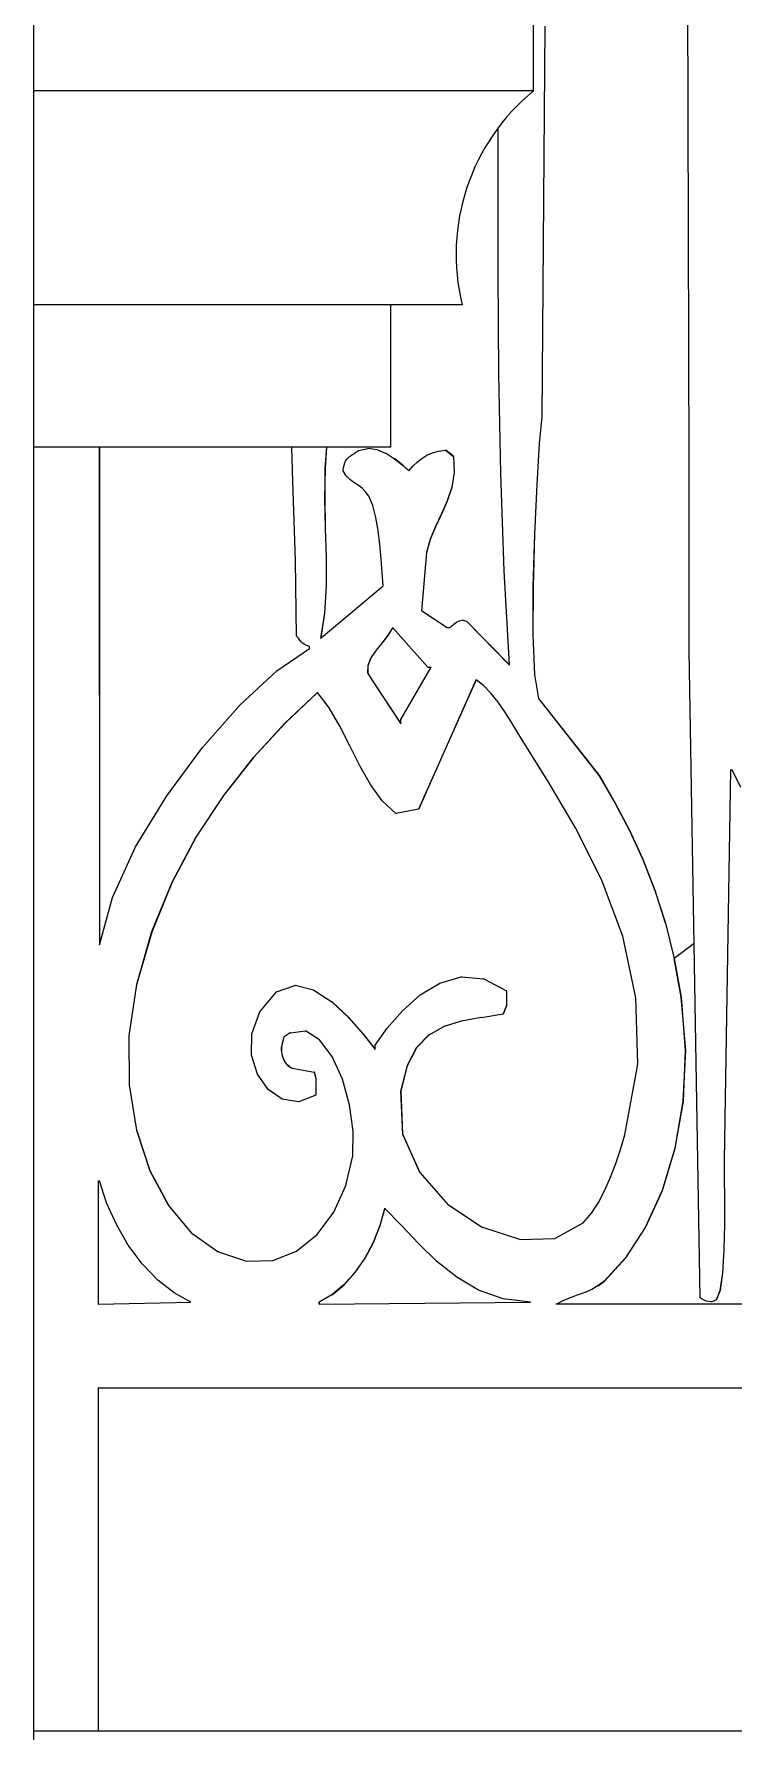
# Model space of a CAD drawing. Header units: inches. Extents: x 1397 to 20304, y -27267 to -746.
# Drawn here: x 14226.23 to 14231.13, y -23861.76 to -23849.86 of the extents above; entities that cross this region are included whole.
import ezdxf

# ---------------------------------------------------------------- set-up
doc = ezdxf.new("R2010")
doc.units = ezdxf.units.IN
doc.header["$LTSCALE"] = 17
doc.header["$MEASUREMENT"] = 0
doc.layers.add('25 BOT BAR', color=12, linetype='Continuous', lineweight=25)

msp = doc.modelspace()

# ---------------------------------------------------------------- linework, layer by layer
for p, q in [((14226.234, -23861.759), (14226.234, -23837.759)), ((14230.823, -23852.881), (14230.811, -23847.728)), ((14229.813, -23849.807), (14229.791, -23852.545)), ((14229.793, -23852.545), (14229.815, -23849.807)), ((14229.485, -23850.829), (14229.486, -23850.519)), ((14229.486, -23851.538), (14229.485, -23850.829)), ((14229.491, -23852.245), (14229.486, -23851.538)), ((14229.505, -23852.942), (14229.491, -23852.245)), ((14229.791, -23852.545), (14229.774, -23852.732)), ((14229.776, -23852.732), (14229.793, -23852.545)), ((14229.793, -23852.545), (14229.791, -23852.545)), ((14226.692, -23852.759), (14226.694, -23856.248)), ((14226.696, -23856.24), (14226.694, -23852.759)), ((14228.048, -23852.998), (14228.04, -23852.759)), ((14228.283, -23852.759), (14228.273, -23852.908)), ((14228.275, -23852.908), (14228.285, -23852.759)), ((14228.416, -23852.856), (14228.423, -23852.845)), ((14228.423, -23852.845), (14228.432, -23852.835)), ((14228.432, -23852.835), (14228.444, -23852.823)), ((14228.444, -23852.823), (14228.508, -23852.781)), ((14228.508, -23852.781), (14228.573, -23852.768)), ((14228.575, -23852.768), (14228.573, -23852.768)), ((14228.573, -23852.768), (14228.575, -23852.768)), ((14228.575, -23852.768), (14228.575, -23852.768)), ((14228.638, -23852.776), (14228.575, -23852.768)), ((14228.64, -23852.776), (14228.638, -23852.776)), ((14228.64, -23852.776), (14228.701, -23852.802)), ((14228.703, -23852.802), (14228.701, -23852.802)), ((14228.703, -23852.802), (14228.76, -23852.839)), ((14228.762, -23852.839), (14228.76, -23852.839)), ((14228.76, -23852.839), (14228.813, -23852.882)), ((14228.815, -23852.882), (14228.762, -23852.839)), ((14228.918, -23852.863), (14228.95, -23852.837)), ((14228.95, -23852.837), (14228.986, -23852.815)), ((14228.986, -23852.815), (14229.025, -23852.798)), ((14229.025, -23852.798), (14229.069, -23852.786)), ((14229.069, -23852.786), (14229.117, -23852.779)), ((14229.117, -23852.779), (14229.173, -23852.823)), ((14229.12, -23852.779), (14229.117, -23852.779)), ((14229.176, -23852.823), (14229.12, -23852.779)), ((14229.173, -23852.823), (14229.177, -23852.936)), ((14229.176, -23852.823), (14229.173, -23852.823)), ((14229.18, -23852.936), (14229.176, -23852.823)), ((14229.774, -23852.732), (14229.756, -23853.02)), ((14229.758, -23853.02), (14229.776, -23852.732)), ((14229.776, -23852.732), (14229.774, -23852.732)), ((14228.273, -23852.908), (14228.27, -23853.116)), ((14228.275, -23852.908), (14228.273, -23852.908)), ((14228.273, -23853.116), (14228.275, -23852.908)), ((14228.399, -23852.925), (14228.403, -23852.901)), ((14228.421, -23852.959), (14228.399, -23852.925)), ((14228.403, -23852.901), (14228.407, -23852.883)), ((14228.407, -23852.883), (14228.411, -23852.868)), ((14228.411, -23852.868), (14228.416, -23852.856)), ((14228.447, -23852.985), (14228.421, -23852.959)), ((14228.815, -23852.882), (14228.813, -23852.882)), ((14228.813, -23852.882), (14228.859, -23852.925)), ((14228.86, -23852.924), (14228.815, -23852.882)), ((14228.859, -23852.925), (14228.86, -23852.924)), ((14228.86, -23852.924), (14228.888, -23852.892)), ((14228.888, -23852.892), (14228.918, -23852.863)), ((14229.177, -23852.936), (14229.161, -23853.039)), ((14229.163, -23853.039), (14229.18, -23852.936)), ((14229.18, -23852.936), (14229.177, -23852.936)), ((14229.529, -23853.625), (14229.505, -23852.942)), ((14230.823, -23854.184), (14230.823, -23852.881)), ((14228.066, -23853.552), (14228.048, -23852.998)), ((14228.475, -23853.006), (14228.447, -23852.985)), ((14228.504, -23853.025), (14228.475, -23853.006)), ((14228.532, -23853.045), (14228.504, -23853.025)), ((14228.557, -23853.07), (14228.532, -23853.045)), ((14228.579, -23853.101), (14228.557, -23853.07)), ((14229.161, -23853.039), (14229.129, -23853.135)), ((14229.131, -23853.135), (14229.163, -23853.039)), ((14229.163, -23853.039), (14229.161, -23853.039)), ((14229.756, -23853.02), (14229.74, -23853.368)), ((14229.742, -23853.368), (14229.758, -23853.02)), ((14229.758, -23853.02), (14229.756, -23853.02)), ((14228.27, -23853.116), (14228.275, -23853.325)), ((14228.273, -23853.116), (14228.27, -23853.116)), ((14228.277, -23853.325), (14228.273, -23853.116)), ((14228.607, -23853.168), (14228.579, -23853.101)), ((14228.629, -23853.25), (14228.607, -23853.168)), ((14229.129, -23853.135), (14229.09, -23853.226)), ((14229.092, -23853.226), (14229.131, -23853.135)), ((14229.131, -23853.135), (14229.129, -23853.135)), ((14228.646, -23853.342), (14228.629, -23853.25)), ((14229.048, -23853.315), (14229.01, -23853.404)), ((14229.012, -23853.404), (14229.05, -23853.315)), ((14229.09, -23853.226), (14229.048, -23853.315)), ((14229.05, -23853.315), (14229.048, -23853.315)), ((14229.05, -23853.315), (14229.092, -23853.226)), ((14229.092, -23853.226), (14229.09, -23853.226)), ((14228.277, -23853.325), (14228.275, -23853.325)), ((14228.275, -23853.325), (14228.28, -23853.531)), ((14228.283, -23853.531), (14228.277, -23853.325)), ((14228.658, -23853.441), (14228.646, -23853.342)), ((14229.01, -23853.404), (14228.983, -23853.496)), ((14228.985, -23853.496), (14229.012, -23853.404)), ((14229.012, -23853.404), (14229.01, -23853.404)), ((14229.74, -23853.368), (14229.73, -23853.734)), ((14229.732, -23853.734), (14229.742, -23853.368)), ((14229.742, -23853.368), (14229.74, -23853.368)), ((14228.074, -23854.082), (14228.066, -23853.552)), ((14228.283, -23853.531), (14228.28, -23853.531)), ((14228.28, -23853.531), (14228.281, -23853.731)), ((14228.283, -23853.731), (14228.283, -23853.531)), ((14228.667, -23853.541), (14228.658, -23853.441)), ((14228.674, -23853.639), (14228.667, -23853.541)), ((14228.983, -23853.496), (14228.949, -23853.906)), ((14228.951, -23853.906), (14228.985, -23853.496)), ((14228.985, -23853.496), (14228.983, -23853.496)), ((14228.68, -23853.73), (14228.674, -23853.639)), ((14229.566, -23854.284), (14229.529, -23853.625)), ((14228.245, -23854.094), (14228.68, -23853.73)), ((14228.281, -23853.731), (14228.27, -23853.921)), ((14228.272, -23853.921), (14228.283, -23853.731)), ((14228.283, -23853.731), (14228.281, -23853.731)), ((14229.73, -23853.734), (14229.729, -23854.076)), ((14229.732, -23853.734), (14229.73, -23853.734)), ((14229.731, -23854.076), (14229.732, -23853.734)), ((14228.951, -23853.906), (14228.949, -23853.906)), ((14228.951, -23853.906), (14229.129, -23854.023)), ((14228.27, -23853.921), (14228.242, -23854.096)), ((14228.245, -23854.094), (14228.272, -23853.921)), ((14228.272, -23853.921), (14228.27, -23853.921)), ((14228.747, -23854.023), (14228.714, -23854.076)), ((14228.717, -23854.076), (14228.748, -23854.025)), ((14228.748, -23854.025), (14228.747, -23854.023)), ((14228.994, -23854.301), (14228.748, -23854.025)), ((14229.129, -23854.023), (14229.144, -23854.022)), ((14229.144, -23854.022), (14229.159, -23854.012)), ((14229.159, -23854.012), (14229.175, -23853.999)), ((14229.175, -23853.999), (14229.193, -23853.985)), ((14229.193, -23853.985), (14229.212, -23853.975)), ((14229.212, -23853.975), (14229.236, -23853.972)), ((14229.238, -23853.972), (14229.236, -23853.972)), ((14229.238, -23853.972), (14229.263, -23853.979)), ((14229.265, -23853.979), (14229.263, -23853.979)), ((14229.263, -23853.979), (14229.566, -23854.287)), ((14229.566, -23854.284), (14229.265, -23853.979)), ((14228.086, -23854.098), (14228.074, -23854.082)), ((14228.096, -23854.111), (14228.086, -23854.098)), ((14228.105, -23854.123), (14228.096, -23854.111)), ((14228.115, -23854.132), (14228.105, -23854.123)), ((14228.127, -23854.14), (14228.115, -23854.132)), ((14228.143, -23854.148), (14228.127, -23854.14)), ((14228.164, -23854.155), (14228.143, -23854.148)), ((14228.242, -23854.096), (14228.245, -23854.094)), ((14228.673, -23854.129), (14228.631, -23854.182)), ((14228.633, -23854.182), (14228.675, -23854.129)), ((14228.714, -23854.076), (14228.673, -23854.129)), ((14228.675, -23854.129), (14228.673, -23854.129)), ((14228.675, -23854.129), (14228.717, -23854.076)), ((14228.717, -23854.076), (14228.714, -23854.076)), ((14229.731, -23854.076), (14229.729, -23854.076)), ((14229.729, -23854.076), (14229.74, -23854.352)), ((14229.743, -23854.352), (14229.731, -23854.076)), ((14227.936, -23854.327), (14228.164, -23854.17)), ((14228.164, -23854.17), (14228.164, -23854.155)), ((14228.595, -23854.235), (14228.573, -23854.288)), ((14228.575, -23854.288), (14228.597, -23854.235)), ((14228.631, -23854.182), (14228.595, -23854.235)), ((14228.597, -23854.235), (14228.595, -23854.235)), ((14228.597, -23854.235), (14228.633, -23854.182)), ((14228.633, -23854.182), (14228.631, -23854.182)), ((14230.901, -23858.722), (14230.823, -23854.184)), ((14227.679, -23854.565), (14227.936, -23854.327)), ((14228.573, -23854.288), (14228.572, -23854.339)), ((14228.574, -23854.339), (14228.572, -23854.339)), ((14228.572, -23854.339), (14228.601, -23854.389)), ((14228.575, -23854.288), (14228.573, -23854.288)), ((14228.574, -23854.339), (14228.575, -23854.288)), ((14228.603, -23854.389), (14228.574, -23854.339)), ((14228.603, -23854.389), (14228.601, -23854.389)), ((14228.601, -23854.389), (14228.803, -23854.697)), ((14228.803, -23854.693), (14228.603, -23854.389)), ((14228.803, -23854.667), (14229.016, -23854.301)), ((14229.331, -23854.389), (14228.927, -23855.297)), ((14228.929, -23855.297), (14229.332, -23854.39)), ((14228.994, -23854.301), (14229.016, -23854.301)), ((14229.332, -23854.39), (14229.331, -23854.389)), ((14229.384, -23854.43), (14229.332, -23854.39)), ((14229.566, -23854.287), (14229.566, -23854.284)), ((14229.743, -23854.352), (14229.74, -23854.352)), ((14229.74, -23854.352), (14229.768, -23854.521)), ((14229.77, -23854.521), (14229.743, -23854.352)), ((14228.22, -23854.477), (14227.992, -23854.693)), ((14227.994, -23854.693), (14228.221, -23854.478)), ((14228.221, -23854.478), (14228.22, -23854.477)), ((14228.303, -23854.586), (14228.221, -23854.478)), ((14229.435, -23854.483), (14229.384, -23854.43)), ((14229.485, -23854.545), (14229.435, -23854.483)), ((14227.415, -23854.864), (14227.679, -23854.565)), ((14228.377, -23854.715), (14228.303, -23854.586)), ((14229.532, -23854.613), (14229.485, -23854.545)), ((14229.576, -23854.683), (14229.532, -23854.613)), ((14229.77, -23854.521), (14229.768, -23854.521)), ((14229.768, -23854.521), (14230.194, -23855.063)), ((14230.197, -23855.063), (14229.77, -23854.521)), ((14227.992, -23854.693), (14227.771, -23854.934)), ((14227.773, -23854.934), (14227.994, -23854.693)), ((14227.994, -23854.693), (14227.992, -23854.693)), ((14228.447, -23854.853), (14228.377, -23854.715)), ((14228.803, -23854.693), (14228.803, -23854.667)), ((14228.803, -23854.697), (14228.803, -23854.693)), ((14229.656, -23854.814), (14229.576, -23854.683)), ((14227.164, -23855.203), (14227.415, -23854.864)), ((14228.517, -23854.992), (14228.447, -23854.853)), ((14229.836, -23855.101), (14229.656, -23854.814)), ((14227.771, -23854.934), (14227.561, -23855.2)), ((14227.563, -23855.2), (14227.773, -23854.934)), ((14227.773, -23854.934), (14227.771, -23854.934)), ((14228.591, -23855.123), (14228.517, -23854.992)), ((14230.028, -23855.427), (14229.836, -23855.101)), ((14230.197, -23855.063), (14230.194, -23855.063)), ((14230.194, -23855.063), (14230.304, -23855.251)), ((14230.306, -23855.251), (14230.197, -23855.063)), ((14231.114, -23855.019), (14231.07, -23857.756)), ((14231.072, -23857.756), (14231.117, -23855.019)), ((14231.117, -23855.019), (14231.114, -23855.019)), ((14231.117, -23855.019), (14231.126, -23855.019)), ((14231.186, -23855.144), (14231.126, -23855.019)), ((14226.946, -23855.56), (14227.164, -23855.203)), ((14227.561, -23855.2), (14227.369, -23855.492)), ((14227.371, -23855.492), (14227.563, -23855.2)), ((14227.563, -23855.2), (14227.561, -23855.2)), ((14228.674, -23855.238), (14228.591, -23855.123)), ((14228.77, -23855.326), (14228.674, -23855.238)), ((14228.772, -23855.326), (14228.77, -23855.326)), ((14228.927, -23855.297), (14228.772, -23855.326)), ((14228.929, -23855.297), (14228.927, -23855.297)), ((14230.306, -23855.251), (14230.304, -23855.251)), ((14230.304, -23855.251), (14230.406, -23855.446)), ((14230.408, -23855.446), (14230.306, -23855.251)), ((14230.21, -23855.789), (14230.028, -23855.427)), ((14230.406, -23855.446), (14230.499, -23855.649)), ((14230.408, -23855.446), (14230.406, -23855.446)), ((14230.502, -23855.649), (14230.408, -23855.446)), ((14226.783, -23855.915), (14226.946, -23855.56)), ((14227.369, -23855.492), (14227.199, -23855.81)), ((14227.201, -23855.81), (14227.371, -23855.492)), ((14227.371, -23855.492), (14227.369, -23855.492)), ((14230.502, -23855.649), (14230.499, -23855.649)), ((14230.499, -23855.649), (14230.583, -23855.865)), ((14230.585, -23855.865), (14230.502, -23855.649)), ((14227.199, -23855.81), (14227.058, -23856.155)), ((14227.061, -23856.155), (14227.201, -23855.81)), ((14227.201, -23855.81), (14227.199, -23855.81)), ((14230.359, -23856.186), (14230.21, -23855.789)), ((14226.696, -23856.24), (14226.783, -23855.915)), ((14230.583, -23855.865), (14230.657, -23856.095)), ((14230.585, -23855.865), (14230.583, -23855.865)), ((14230.659, -23856.095), (14230.585, -23855.865)), ((14227.058, -23856.155), (14226.952, -23856.526)), ((14226.954, -23856.526), (14227.061, -23856.155)), ((14227.061, -23856.155), (14227.058, -23856.155)), ((14230.659, -23856.095), (14230.657, -23856.095)), ((14230.657, -23856.095), (14230.718, -23856.344)), ((14230.659, -23856.095), (14230.72, -23856.344)), ((14226.694, -23856.248), (14226.696, -23856.24)), ((14230.451, -23856.618), (14230.359, -23856.186)), ((14230.719, -23856.34), (14230.858, -23856.236)), ((14230.72, -23856.344), (14230.718, -23856.344)), ((14230.718, -23856.344), (14230.767, -23856.614)), ((14230.769, -23856.614), (14230.72, -23856.344)), ((14226.952, -23856.526), (14226.899, -23856.885)), ((14226.901, -23856.885), (14226.954, -23856.526)), ((14226.954, -23856.526), (14226.952, -23856.526)), ((14227.933, -23856.577), (14228.061, -23856.533)), ((14228.063, -23856.533), (14228.061, -23856.533)), ((14228.063, -23856.533), (14228.062, -23856.534)), ((14228.192, -23856.564), (14228.063, -23856.533)), ((14228.939, -23856.598), (14229.077, -23856.515)), ((14229.077, -23856.515), (14229.226, -23856.472)), ((14229.228, -23856.472), (14229.226, -23856.472)), ((14229.228, -23856.472), (14229.383, -23856.486)), ((14229.385, -23856.486), (14229.383, -23856.486)), ((14229.385, -23856.486), (14229.544, -23856.57)), ((14227.816, -23856.717), (14227.933, -23856.577)), ((14228.194, -23856.564), (14228.192, -23856.564)), ((14228.194, -23856.564), (14228.32, -23856.646)), ((14228.323, -23856.646), (14228.32, -23856.646)), ((14228.32, -23856.646), (14228.44, -23856.758)), ((14228.442, -23856.758), (14228.323, -23856.646)), ((14228.815, -23856.709), (14228.939, -23856.598)), ((14229.546, -23856.57), (14229.544, -23856.57)), ((14229.544, -23856.57), (14229.544, -23856.673)), ((14229.546, -23856.673), (14229.546, -23856.57)), ((14230.464, -23857.083), (14230.451, -23856.618)), ((14230.769, -23856.614), (14230.767, -23856.614)), ((14230.767, -23856.614), (14230.797, -23856.988)), ((14230.8, -23856.988), (14230.769, -23856.614)), ((14227.76, -23856.87), (14227.816, -23856.717)), ((14228.442, -23856.758), (14228.44, -23856.758)), ((14228.44, -23856.758), (14228.543, -23856.876)), ((14228.545, -23856.876), (14228.442, -23856.758)), ((14228.709, -23856.831), (14228.815, -23856.709)), ((14229.366, -23856.757), (14229.229, -23856.783)), ((14229.369, -23856.757), (14229.366, -23856.757)), ((14229.369, -23856.757), (14229.521, -23856.731)), ((14229.544, -23856.673), (14229.521, -23856.731)), ((14229.523, -23856.731), (14229.521, -23856.731)), ((14229.523, -23856.731), (14229.546, -23856.673)), ((14229.546, -23856.673), (14229.544, -23856.673)), ((14226.901, -23856.885), (14226.899, -23856.885)), ((14226.899, -23856.885), (14226.901, -23857.228)), ((14226.903, -23857.228), (14226.901, -23856.885)), ((14227.758, -23857.02), (14227.76, -23856.87)), ((14228.029, -23856.863), (14227.986, -23856.892)), ((14228.031, -23856.863), (14228.029, -23856.863)), ((14228.031, -23856.863), (14228.136, -23856.85)), ((14228.235, -23856.912), (14228.136, -23856.85)), ((14228.543, -23856.876), (14228.624, -23856.98)), ((14228.545, -23856.876), (14228.543, -23856.876)), ((14228.624, -23856.977), (14228.545, -23856.876)), ((14228.624, -23856.951), (14228.709, -23856.831)), ((14229, -23856.878), (14228.914, -23856.966)), ((14228.916, -23856.966), (14229.002, -23856.878)), ((14229.002, -23856.878), (14229, -23856.878)), ((14229.002, -23856.878), (14229.105, -23856.82)), ((14229.107, -23856.82), (14229.105, -23856.82)), ((14229.227, -23856.783), (14229.107, -23856.82)), ((14229.229, -23856.783), (14229.227, -23856.783)), ((14227.97, -23856.95), (14227.967, -23856.967)), ((14227.969, -23856.967), (14227.967, -23856.967)), ((14227.967, -23856.967), (14227.967, -23856.984)), ((14227.969, -23856.984), (14227.967, -23856.984)), ((14227.967, -23856.984), (14227.968, -23857.003)), ((14227.97, -23857.003), (14227.968, -23857.003)), ((14227.968, -23857.003), (14227.973, -23857.024)), ((14227.969, -23856.967), (14227.972, -23856.95)), ((14227.969, -23856.984), (14227.969, -23856.967)), ((14227.97, -23857.003), (14227.969, -23856.984)), ((14227.974, -23856.932), (14227.97, -23856.95)), ((14227.972, -23856.95), (14227.97, -23856.95)), ((14227.975, -23857.024), (14227.97, -23857.003)), ((14227.972, -23856.95), (14227.976, -23856.932)), ((14227.979, -23856.913), (14227.974, -23856.932)), ((14227.976, -23856.932), (14227.974, -23856.932)), ((14227.976, -23856.932), (14227.981, -23856.913)), ((14227.984, -23856.892), (14227.979, -23856.913)), ((14227.981, -23856.913), (14227.979, -23856.913)), ((14227.981, -23856.913), (14227.986, -23856.892)), ((14227.986, -23856.892), (14227.984, -23856.892)), ((14228.323, -23857.03), (14228.235, -23856.912)), ((14228.624, -23856.977), (14228.624, -23856.951)), ((14228.624, -23856.98), (14228.624, -23856.977)), ((14228.914, -23856.966), (14228.848, -23857.094)), ((14228.85, -23857.094), (14228.916, -23856.966)), ((14228.916, -23856.966), (14228.914, -23856.966)), ((14230.797, -23856.988), (14230.781, -23857.342)), ((14230.783, -23857.342), (14230.8, -23856.988)), ((14230.8, -23856.988), (14230.797, -23856.988)), ((14227.799, -23857.154), (14227.758, -23857.02)), ((14227.975, -23857.024), (14227.973, -23857.024)), ((14227.973, -23857.024), (14227.98, -23857.045)), ((14227.983, -23857.045), (14227.975, -23857.024)), ((14227.983, -23857.045), (14227.98, -23857.045)), ((14227.98, -23857.045), (14227.987, -23857.061)), ((14227.989, -23857.061), (14227.983, -23857.045)), ((14227.989, -23857.061), (14227.987, -23857.061)), ((14227.987, -23857.061), (14227.994, -23857.073)), ((14227.997, -23857.073), (14227.989, -23857.061)), ((14227.997, -23857.073), (14227.994, -23857.073)), ((14227.994, -23857.073), (14228.003, -23857.084)), ((14228.005, -23857.084), (14227.997, -23857.073)), ((14228.005, -23857.084), (14228.003, -23857.084)), ((14228.003, -23857.084), (14228.012, -23857.093)), ((14228.015, -23857.093), (14228.005, -23857.084)), ((14228.015, -23857.093), (14228.012, -23857.093)), ((14228.012, -23857.093), (14228.025, -23857.102)), ((14228.027, -23857.102), (14228.015, -23857.093)), ((14228.027, -23857.102), (14228.025, -23857.102)), ((14228.027, -23857.102), (14228.04, -23857.112)), ((14228.042, -23857.112), (14228.04, -23857.112)), ((14228.042, -23857.112), (14228.197, -23857.141)), ((14228.395, -23857.188), (14228.323, -23857.03)), ((14228.848, -23857.094), (14228.803, -23857.273)), ((14228.805, -23857.273), (14228.85, -23857.094)), ((14228.85, -23857.094), (14228.848, -23857.094)), ((14230.374, -23857.58), (14230.464, -23857.083)), ((14226.903, -23857.228), (14226.901, -23857.228)), ((14226.901, -23857.228), (14226.952, -23857.546)), ((14226.954, -23857.546), (14226.903, -23857.228)), ((14227.874, -23857.261), (14227.799, -23857.154)), ((14228.2, -23857.141), (14228.197, -23857.141)), ((14228.197, -23857.141), (14228.209, -23857.185)), ((14228.211, -23857.185), (14228.2, -23857.141)), ((14228.211, -23857.185), (14228.209, -23857.185)), ((14228.209, -23857.185), (14228.209, -23857.302)), ((14228.211, -23857.302), (14228.211, -23857.185)), ((14228.445, -23857.368), (14228.395, -23857.188)), ((14227.973, -23857.329), (14227.874, -23857.261)), ((14228.088, -23857.347), (14227.973, -23857.329)), ((14228.09, -23857.347), (14228.088, -23857.347)), ((14228.209, -23857.302), (14228.09, -23857.347)), ((14228.211, -23857.302), (14228.209, -23857.302)), ((14228.805, -23857.273), (14228.803, -23857.273)), ((14228.803, -23857.273), (14228.816, -23857.575)), ((14228.818, -23857.575), (14228.805, -23857.273)), ((14230.781, -23857.342), (14230.724, -23857.672)), ((14230.726, -23857.672), (14230.783, -23857.342)), ((14230.783, -23857.342), (14230.781, -23857.342)), ((14228.471, -23857.554), (14228.445, -23857.368)), ((14226.954, -23857.546), (14226.952, -23857.546)), ((14226.952, -23857.546), (14227.045, -23857.832)), ((14227.047, -23857.832), (14226.954, -23857.546)), ((14228.467, -23857.727), (14228.471, -23857.554)), ((14228.818, -23857.575), (14228.816, -23857.575)), ((14228.816, -23857.575), (14228.936, -23857.844)), ((14228.938, -23857.844), (14228.818, -23857.575)), ((14230.343, -23857.682), (14230.374, -23857.58)), ((14230.31, -23857.781), (14230.343, -23857.682)), ((14230.724, -23857.672), (14230.634, -23857.969)), ((14230.636, -23857.969), (14230.726, -23857.672)), ((14230.726, -23857.672), (14230.724, -23857.672)), ((14227.045, -23857.832), (14227.176, -23858.075)), ((14227.047, -23857.832), (14227.045, -23857.832)), ((14227.178, -23858.075), (14227.047, -23857.832)), ((14228.419, -23857.935), (14228.467, -23857.727)), ((14230.274, -23857.877), (14230.31, -23857.781)), ((14231.07, -23857.756), (14231.07, -23857.871)), ((14231.072, -23857.756), (14231.07, -23857.756)), ((14231.072, -23857.871), (14231.072, -23857.756)), ((14226.683, -23857.902), (14226.685, -23857.902)), ((14226.683, -23857.902), (14226.683, -23858.766)), ((14226.685, -23858.766), (14226.685, -23857.902)), ((14226.685, -23857.902), (14226.694, -23857.902)), ((14226.742, -23858.057), (14226.694, -23857.902)), ((14228.335, -23858.122), (14228.419, -23857.935)), ((14228.938, -23857.844), (14228.936, -23857.844)), ((14228.936, -23857.844), (14229.133, -23858.067)), ((14229.135, -23858.067), (14228.938, -23857.844)), ((14230.234, -23857.968), (14230.274, -23857.877)), ((14231.072, -23857.871), (14231.07, -23857.871)), ((14231.07, -23857.871), (14231.071, -23858.027)), ((14231.073, -23858.027), (14231.072, -23857.871)), ((14226.811, -23858.208), (14226.742, -23858.057)), ((14227.178, -23858.075), (14227.176, -23858.075)), ((14227.176, -23858.075), (14227.337, -23858.268)), ((14227.34, -23858.268), (14227.178, -23858.075)), ((14229.135, -23858.067), (14229.133, -23858.067)), ((14229.135, -23858.067), (14229.377, -23858.229)), ((14230.139, -23858.129), (14230.189, -23858.053)), ((14230.189, -23858.053), (14230.234, -23857.968)), ((14230.634, -23857.969), (14230.516, -23858.228)), ((14230.519, -23858.228), (14230.636, -23857.969)), ((14230.636, -23857.969), (14230.634, -23857.969)), ((14231.071, -23858.027), (14231.071, -23858.205)), ((14231.073, -23858.027), (14231.071, -23858.027)), ((14231.073, -23858.205), (14231.073, -23858.027)), ((14228.218, -23858.279), (14228.335, -23858.122)), ((14228.691, -23858.093), (14228.657, -23858.215)), ((14228.659, -23858.215), (14228.693, -23858.095)), ((14228.693, -23858.095), (14228.691, -23858.093)), ((14228.808, -23858.216), (14228.693, -23858.095)), ((14229.882, -23858.307), (14230.082, -23858.195)), ((14230.082, -23858.195), (14230.139, -23858.129)), ((14226.895, -23858.352), (14226.811, -23858.208)), ((14227.34, -23858.268), (14227.337, -23858.268)), ((14227.34, -23858.268), (14227.524, -23858.4)), ((14228.074, -23858.394), (14228.218, -23858.279)), ((14228.657, -23858.215), (14228.61, -23858.333)), ((14228.612, -23858.333), (14228.659, -23858.215)), ((14228.659, -23858.215), (14228.657, -23858.215)), ((14228.929, -23858.344), (14228.808, -23858.216)), ((14229.379, -23858.229), (14229.377, -23858.229)), ((14229.637, -23858.314), (14229.379, -23858.229)), ((14229.637, -23858.314), (14229.882, -23858.307)), ((14230.516, -23858.228), (14230.379, -23858.442)), ((14230.381, -23858.442), (14230.519, -23858.228)), ((14230.519, -23858.228), (14230.516, -23858.228)), ((14231.071, -23858.205), (14231.067, -23858.385)), ((14231.069, -23858.385), (14231.073, -23858.205)), ((14231.073, -23858.205), (14231.071, -23858.205)), ((14226.993, -23858.483), (14226.895, -23858.352)), ((14227.526, -23858.4), (14227.524, -23858.4)), ((14227.526, -23858.4), (14227.723, -23858.465)), ((14227.908, -23858.46), (14228.074, -23858.394)), ((14228.61, -23858.333), (14228.551, -23858.444)), ((14228.553, -23858.444), (14228.612, -23858.333)), ((14228.612, -23858.333), (14228.61, -23858.333)), ((14229.057, -23858.467), (14228.929, -23858.344)), ((14231.067, -23858.385), (14231.057, -23858.547)), ((14231.06, -23858.547), (14231.069, -23858.385)), ((14231.069, -23858.385), (14231.067, -23858.385)), ((14227.101, -23858.597), (14226.993, -23858.483)), ((14227.723, -23858.465), (14227.908, -23858.46)), ((14228.482, -23858.545), (14228.405, -23858.632)), ((14228.407, -23858.632), (14228.484, -23858.545)), ((14228.551, -23858.444), (14228.482, -23858.545)), ((14228.484, -23858.545), (14228.482, -23858.545)), ((14228.484, -23858.545), (14228.553, -23858.444)), ((14228.553, -23858.444), (14228.551, -23858.444)), ((14229.196, -23858.578), (14229.057, -23858.467)), ((14230.379, -23858.442), (14230.228, -23858.605)), ((14230.23, -23858.605), (14230.381, -23858.442)), ((14230.381, -23858.442), (14230.379, -23858.442)), ((14231.057, -23858.547), (14231.04, -23858.671)), ((14231.042, -23858.671), (14231.06, -23858.547)), ((14231.06, -23858.547), (14231.057, -23858.547)), ((14227.216, -23858.688), (14227.101, -23858.597)), ((14228.405, -23858.632), (14228.32, -23858.702)), ((14228.323, -23858.702), (14228.407, -23858.632)), ((14228.407, -23858.632), (14228.405, -23858.632)), ((14229.349, -23858.668), (14229.196, -23858.578)), ((14229.52, -23858.729), (14229.349, -23858.668)), ((14230.139, -23858.663), (14230.095, -23858.684)), ((14230.141, -23858.663), (14230.139, -23858.663)), ((14230.184, -23858.638), (14230.141, -23858.663)), ((14230.228, -23858.605), (14230.184, -23858.638)), ((14230.187, -23858.638), (14230.184, -23858.638)), ((14230.187, -23858.638), (14230.23, -23858.605)), ((14230.23, -23858.605), (14230.228, -23858.605)), ((14231.04, -23858.671), (14231.013, -23858.737)), ((14231.016, -23858.737), (14231.042, -23858.671)), ((14231.042, -23858.671), (14231.04, -23858.671)), ((14226.683, -23858.766), (14226.685, -23858.766)), ((14226.685, -23858.766), (14227.333, -23858.752)), ((14227.333, -23858.752), (14227.216, -23858.688)), ((14228.233, -23858.752), (14228.231, -23858.752)), ((14228.231, -23858.752), (14228.231, -23858.766)), ((14228.231, -23858.766), (14228.233, -23858.766)), ((14228.32, -23858.702), (14228.233, -23858.752)), ((14228.233, -23858.766), (14228.233, -23858.752)), ((14228.233, -23858.766), (14229.712, -23858.752)), ((14228.323, -23858.702), (14228.32, -23858.702)), ((14229.712, -23858.752), (14229.52, -23858.729)), ((14229.894, -23858.766), (14229.891, -23858.766)), ((14229.944, -23858.741), (14229.894, -23858.766)), ((14231.698, -23858.766), (14229.894, -23858.766)), ((14229.946, -23858.741), (14229.944, -23858.741)), ((14229.995, -23858.72), (14229.946, -23858.741)), ((14229.997, -23858.72), (14229.995, -23858.72)), ((14230.044, -23858.702), (14229.997, -23858.72)), ((14230.047, -23858.702), (14230.044, -23858.702)), ((14230.092, -23858.684), (14230.047, -23858.702)), ((14230.095, -23858.684), (14230.092, -23858.684)), ((14230.916, -23858.731), (14230.901, -23858.722)), ((14230.93, -23858.739), (14230.916, -23858.731)), ((14230.946, -23858.745), (14230.93, -23858.739)), ((14230.961, -23858.748), (14230.946, -23858.745)), ((14230.978, -23858.749), (14230.961, -23858.748)), ((14230.98, -23858.749), (14230.978, -23858.749)), ((14230.995, -23858.745), (14230.98, -23858.749)), ((14230.997, -23858.745), (14230.995, -23858.745)), ((14231.013, -23858.737), (14230.997, -23858.745)), ((14231.016, -23858.737), (14231.013, -23858.737)), ((14226.683, -23859.352), (14226.683, -23861.759)), ((14226.685, -23859.352), (14226.683, -23859.352)), ((14226.685, -23861.759), (14226.685, -23859.352)), ((14226.685, -23859.352), (14241.717, -23859.352)), ((14226.683, -23861.759), (14226.234, -23861.759)), ((14252.139, -23861.759), (14226.234, -23861.759)), ((14226.685, -23861.759), (14226.683, -23861.759))]:
    msp.add_line(p, q)
at = {"layer": '25 BOT BAR'}
for p, q in [((14226.234, -23868.134), (14226.234, -23769.759)), ((14229.734, -23850.259), (14229.734, -23849.259)), ((14229.734, -23850.259), (14226.234, -23850.259)), ((14229.234, -23851.759), (14226.234, -23851.759)), ((14228.734, -23852.759), (14228.734, -23851.759)), ((14228.734, -23852.759), (14226.234, -23852.759))]:
    msp.add_line(p, q, dxfattribs=at)
msp.add_arc((14230.674, -23851.406), 1.483, 129.3404, 193.7898, dxfattribs=at)

doc.saveas('drawing.dxf')
